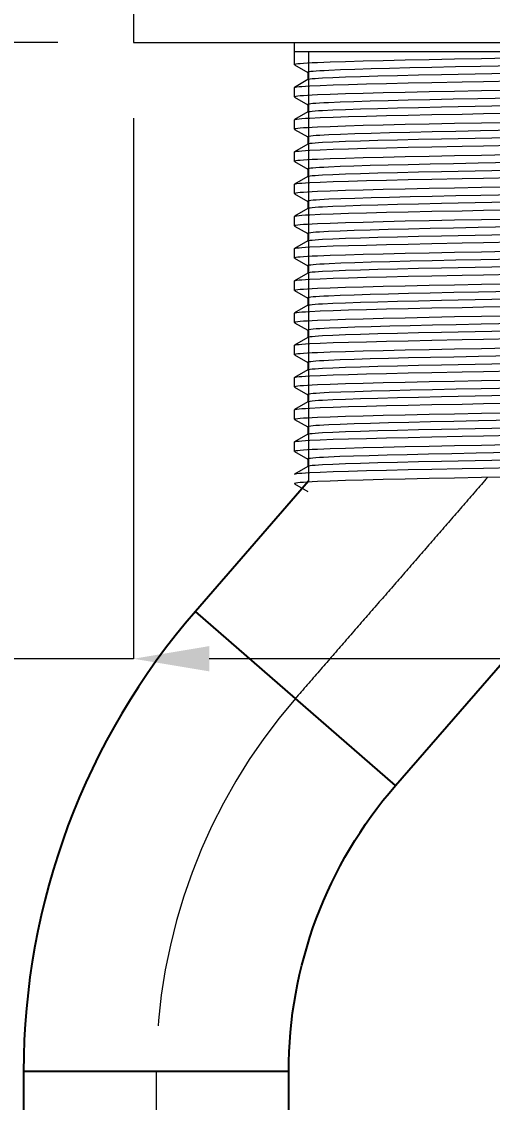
# Model space of a CAD drawing. Extents: x 0 to 1128, y 0 to 827.
# Drawn here: x 731 to 755.8, y 164.6 to 221.6 of the extents above; entities that cross this region are included whole.
import ezdxf

# ---------------------------------------------------------------- set-up
doc = ezdxf.new("R2010")
doc.units = 0
doc.header["$LTSCALE"] = 10
doc.header["$MEASUREMENT"] = 0
doc.header["$PDMODE"] = 3
doc.header["$PDSIZE"] = -10
doc.linetypes.add('CENTER2', pattern=[28.575, 19.05, -3.175, 3.175, -3.175])
doc.layers.get('0').update_dxf_attribs({"linetype": 'CONTINUOUS'})
doc.layers.get('DEFPOINTS').update_dxf_attribs({"linetype": 'CONTINUOUS'})
for name, color, linetype in [('1', 7, 'CONTINUOUS'), ('PDF_02___PRT_ALL_AXES', 7, 'CONTINUOUS'), ('PDF_형상', 7, 'CONTINUOUS')]:
    doc.layers.add(name, color=color, linetype=linetype)
doc.layers.add('Cneter', color=1, linetype='CENTER2', lineweight=13)
doc.styles.add('Daelim Dimension', font='NanumGothic.ttf')
doc.dimstyles.new('DEFAULT', dxfattribs={"dimscale": 2, "dimtxt": 2, "dimasz": 2, "dimexe": 0, "dimexo": 2, "dimgap": 1, "dimtad": 1, "dimdec": 0, "dimzin": 9, "dimdsep": 46, "dimtxsty": 'Daelim Dimension', "dimcen": 0.5, "dimclrd": 5, "dimclre": 5, "dimclrt": 256, "dimadec": 1, "dimazin": 0, "dimtfac": 1, "dimtdec": 0, "dimtix": 1, "dimtmove": 0, "dimatfit": 3, "dimfxl": 0, "dimtolj": 1, "dimtzin": 1, "dimlwd": 9, "dimlwe": 9, "dimarcsym": 0})

# ---------------------------------------------------------------- blocks, each defined once
blk = doc.blocks.new('*D21')
at = {"color": 5, "lineweight": 9, "ltscale": 0.5}
for p, q in [((525.89, 470.743), (505.104, 470.743)), ((505.104, 466.743), (505.104, 224.486)), ((732.893, 220.486), (505.104, 220.486))]:
    blk.add_line(p, q, dxfattribs=at)
at = {"color": 5, "ltscale": 0.5}
for points in [[(504.437, 466.743), (505.77, 466.743), (505.104, 470.743)], [(504.437, 224.486), (505.77, 224.486), (505.104, 220.486)]]:
    blk.add_solid(points, dxfattribs=at)
at = {"layer": 'DEFPOINTS', "color": 0, "ltscale": 0.5}
for p in [(529.89, 470.743), (505.104, 220.486), (736.893, 220.486)]:
    blk.add_point(p, dxfattribs=at)
at = {"color": 7, "ltscale": 0.5, "insert": (497.66, 345.615), "char_height": 10, "attachment_point": 5, "rotation": 90, "style": 'Daelim Dimension'}
blk.add_mtext('\\A1;250', dxfattribs=at)
blk = doc.blocks.new('*D28')
at = {"color": 5, "lineweight": 9, "ltscale": 0.5}
for p, q in [((736.893, 216.486), (736.893, 187.974)), ((785.894, 216.486), (785.894, 187.974)), ((736.893, 187.974), (707.129, 187.974)), ((781.894, 187.974), (740.893, 187.974))]:
    blk.add_line(p, q, dxfattribs=at)
at = {"color": 5, "ltscale": 0.5}
for points in [[(740.893, 188.641), (740.893, 187.308), (736.893, 187.974)], [(781.894, 188.641), (781.894, 187.308), (785.894, 187.974)]]:
    blk.add_solid(points, dxfattribs=at)
at = {"layer": 'DEFPOINTS', "color": 0, "ltscale": 0.5}
for p in [(736.893, 220.486), (785.894, 220.486), (785.894, 187.974)]:
    blk.add_point(p, dxfattribs=at)
at = {"color": 7, "ltscale": 0.5, "insert": (717.126, 195.418), "char_height": 10, "attachment_point": 5, "style": 'Daelim Dimension'}
blk.add_mtext('\\A1;49', dxfattribs=at)

msp = doc.modelspace()

# ---------------------------------------------------------------- linework, layer by layer
at = {"layer": '1', "color": 7, "linetype": 'Continuous'}
for p, q in [((746.143, 197.348), (740.165, 190.471)), ((750.731, 181.287), (764.997, 197.697)), ((750.731, 181.287), (740.165, 190.471)), ((731.089, 166.197), (731.089, 136.197)), ((745.089, 166.197), (731.089, 166.197)), ((745.089, 136.197), (745.089, 166.197))]:
    msp.add_line(p, q, dxfattribs=at)
msp.add_arc((768.089, 166.197), 37, 139, 180, dxfattribs=at)
at = {"layer": '1', "color": 7, "linetype": 'Continuous', "extrusion": (0, 0, -1)}
msp.add_arc((-768.089, 166.197), 23, 0, 41, dxfattribs=at)
at = {"layer": 'Cneter', "color": 1, "lineweight": 5, "ltscale": 0.1}
msp.add_arc((768.089, 166.197), 30, 139, 180, dxfattribs=at)
for points in [[(755.581, 197.535), (745.437, 185.866)], [(738.089, 166.208), (738.089, 129.697)]]:
    msp.add_open_spline(points, degree=1, dxfattribs=at)
at = {"layer": 'PDF_02___PRT_ALL_AXES', "lineweight": 5}
for points in [[(745.393, 219.311), (745.393, 220.486)], [(745.393, 217.611), (745.393, 218.111)], [(745.393, 215.911), (745.393, 216.411)], [(745.393, 214.211), (745.393, 214.711)], [(745.393, 212.511), (745.393, 213.011)], [(745.393, 210.811), (745.393, 211.311)], [(745.393, 209.111), (745.393, 209.611)], [(745.393, 207.411), (745.393, 207.911)], [(745.393, 205.711), (745.393, 206.211)], [(745.393, 204.011), (745.393, 204.511)], [(745.393, 202.311), (745.393, 202.811)], [(745.393, 200.611), (745.393, 201.111)], [(745.393, 198.911), (745.393, 199.411)]]:
    msp.add_lwpolyline(points, dxfattribs=at)
at = {"layer": 'PDF_형상', "lineweight": 5}
msp.add_lwpolyline([(736.871, 251.487, -0.013296), (736.893, 250.661), (736.893, 220.486), (785.894, 220.486), (785.894, 264.487), (700.892, 264.487), (700.892, 259.487)], format="xyb", dxfattribs=at)
for points in [[(777.394, 219.986), (745.393, 219.986)], [(756.671, 219.655), (755.27, 219.63), (753.851, 219.603), (752.504, 219.577), (751.243, 219.55), (750.079, 219.524), (749.025, 219.497), (748.09, 219.47), (747.282, 219.444), (746.611, 219.417), (746.328, 219.404), (746.082, 219.391), (745.873, 219.378), (745.701, 219.364), (745.566, 219.351), (745.47, 219.338), (745.469, 219.338), (745.412, 219.324), (745.398, 219.318), (745.398, 219.317), (745.393, 219.311), (745.4, 219.303), (746.091, 218.904)], [(746.143, 219.986), (746.143, 197.294)], [(758.009, 219.272), (755.217, 219.22), (753.9, 219.193), (752.652, 219.167), (751.486, 219.141), (750.411, 219.115), (749.438, 219.089), (748.575, 219.063), (747.832, 219.037), (747.214, 219.011), (746.953, 218.998), (746.727, 218.985), (746.534, 218.972), (746.376, 218.959), (746.252, 218.946), (746.164, 218.933), (746.111, 218.92), (746.098, 218.913), (746.093, 218.907)], [(746.1, 218.524), (745.4, 218.119), (745.393, 218.111)], [(745.4, 218.119), (745.428, 218.129), (745.441, 218.132), (745.519, 218.145), (745.634, 218.158), (745.786, 218.171), (745.973, 218.184), (746.197, 218.197), (746.749, 218.223), (747.437, 218.249), (748.255, 218.275), (749.194, 218.301), (750.246, 218.328), (751.402, 218.354), (752.651, 218.38), (754.251, 218.411), (755.379, 218.432), (756.979, 218.46)], [(746.093, 218.907), (746.093, 218.515)], [(758.667, 218.892), (755.81, 218.839), (753.163, 218.787), (751.95, 218.76), (750.826, 218.734), (749.802, 218.708), (748.887, 218.681), (748.091, 218.655), (747.42, 218.629), (746.881, 218.602), (746.663, 218.589), (746.479, 218.576), (746.331, 218.563), (746.218, 218.55), (746.141, 218.537), (746.14, 218.536), (746.1, 218.524)], [(756.671, 217.955), (755.27, 217.93), (753.851, 217.903), (752.504, 217.877), (751.243, 217.85), (750.08, 217.824), (749.025, 217.797), (748.09, 217.77), (747.282, 217.744), (746.611, 217.717), (746.328, 217.704), (746.082, 217.691), (745.873, 217.677), (745.701, 217.664), (745.566, 217.651), (745.47, 217.638), (745.469, 217.637), (745.412, 217.624), (745.398, 217.618), (745.398, 217.617), (745.393, 217.611), (745.393, 217.61), (745.394, 217.609), (745.394, 217.608), (745.395, 217.607), (745.396, 217.606), (745.396, 217.606), (745.397, 217.605), (745.398, 217.604), (745.399, 217.604), (745.4, 217.603), (745.4, 217.603), (746.091, 217.204)], [(757.837, 217.568), (755.078, 217.517), (753.779, 217.491), (752.549, 217.465), (751.399, 217.439), (750.341, 217.414), (749.383, 217.388), (748.534, 217.362), (747.803, 217.336), (747.195, 217.31), (746.939, 217.297), (746.716, 217.284), (746.527, 217.272), (746.371, 217.259), (746.25, 217.246), (746.163, 217.233), (746.111, 217.22), (746.102, 217.217), (746.093, 217.207)], [(746.1, 216.824), (745.4, 216.419), (745.393, 216.411)], [(745.4, 216.419), (745.428, 216.429), (745.441, 216.432), (745.519, 216.445), (745.634, 216.458), (745.786, 216.471), (745.973, 216.484), (746.197, 216.497), (746.749, 216.523), (747.437, 216.549), (748.255, 216.575), (749.194, 216.601), (750.246, 216.628), (751.402, 216.654), (752.651, 216.68), (754.251, 216.711), (755.379, 216.732), (756.979, 216.76)], [(746.093, 217.207), (746.093, 216.815)], [(746.1, 216.824), (746.139, 216.836), (746.141, 216.837), (746.218, 216.85), (746.331, 216.863), (746.479, 216.876), (746.663, 216.889), (746.881, 216.902), (747.42, 216.929), (748.091, 216.955), (748.887, 216.981), (749.802, 217.008), (750.826, 217.034), (751.95, 217.06), (753.163, 217.087), (755.81, 217.139), (758.667, 217.192)], [(756.671, 216.255), (755.27, 216.23), (753.851, 216.203), (752.504, 216.177), (751.243, 216.15), (750.08, 216.124), (749.025, 216.097), (748.09, 216.07), (747.282, 216.044), (746.611, 216.017), (746.328, 216.004), (746.082, 215.991), (745.873, 215.977), (745.701, 215.964), (745.566, 215.951), (745.47, 215.938), (745.469, 215.937), (745.412, 215.924), (745.398, 215.918), (745.398, 215.917), (745.393, 215.911), (745.4, 215.903), (746.091, 215.504)], [(758.02, 215.872), (755.225, 215.82), (753.907, 215.794), (752.659, 215.768), (751.491, 215.741), (750.415, 215.715), (749.441, 215.689), (748.578, 215.663), (747.833, 215.637), (747.215, 215.611), (746.954, 215.598), (746.727, 215.585), (746.535, 215.572), (746.376, 215.559), (746.253, 215.546), (746.164, 215.533), (746.111, 215.52), (746.098, 215.513), (746.093, 215.507), (746.093, 215.115)], [(746.1, 215.123), (745.4, 214.719), (745.393, 214.711)], [(745.4, 214.719), (745.428, 214.729), (745.441, 214.732), (745.519, 214.745), (745.634, 214.758), (745.786, 214.771), (745.973, 214.784), (746.197, 214.797), (746.749, 214.823), (747.437, 214.849), (748.255, 214.875), (749.194, 214.901), (750.246, 214.928), (751.402, 214.954), (752.651, 214.98), (754.251, 215.011), (755.379, 215.032), (756.979, 215.06)], [(758.667, 215.492), (755.81, 215.439), (753.163, 215.386), (751.95, 215.36), (750.826, 215.334), (749.802, 215.308), (748.887, 215.281), (748.091, 215.255), (747.42, 215.229), (746.881, 215.202), (746.663, 215.189), (746.479, 215.176), (746.331, 215.163), (746.218, 215.15), (746.141, 215.137), (746.14, 215.136), (746.1, 215.123)], [(756.671, 214.555), (755.27, 214.53), (753.851, 214.503), (752.504, 214.477), (751.243, 214.45), (750.08, 214.424), (749.025, 214.397), (748.09, 214.37), (747.282, 214.344), (746.611, 214.317), (746.328, 214.304), (746.082, 214.291), (745.873, 214.277), (745.701, 214.264), (745.566, 214.251), (745.47, 214.238), (745.469, 214.237), (745.412, 214.224), (745.398, 214.218), (745.398, 214.217), (745.393, 214.211), (745.4, 214.203), (746.091, 213.804)], [(757.848, 214.169), (755.087, 214.117), (753.786, 214.091), (752.555, 214.065), (751.405, 214.039), (750.345, 214.014), (749.386, 213.988), (748.537, 213.962), (747.804, 213.936), (747.196, 213.91), (746.94, 213.897), (746.717, 213.884), (746.527, 213.871), (746.371, 213.859), (746.25, 213.846), (746.163, 213.833), (746.111, 213.82), (746.102, 213.817), (746.093, 213.807)], [(746.1, 213.423), (745.4, 213.019), (745.4, 213.019), (745.399, 213.018), (745.398, 213.018), (745.397, 213.017), (745.396, 213.016), (745.396, 213.016), (745.395, 213.015), (745.394, 213.014), (745.394, 213.013), (745.393, 213.012), (745.393, 213.011)], [(745.4, 213.019), (745.428, 213.029), (745.441, 213.032), (745.519, 213.045), (745.634, 213.058), (745.786, 213.071), (745.973, 213.084), (746.197, 213.097), (746.749, 213.123), (747.437, 213.149), (748.255, 213.175), (749.194, 213.201), (750.246, 213.227), (751.402, 213.254), (752.651, 213.28), (754.251, 213.311), (755.379, 213.332), (756.979, 213.36)], [(746.093, 213.807), (746.093, 213.415)], [(746.1, 213.423), (746.139, 213.436), (746.141, 213.437), (746.218, 213.45), (746.331, 213.463), (746.479, 213.476), (746.663, 213.489), (746.881, 213.502), (747.42, 213.529), (748.091, 213.555), (748.887, 213.581), (749.802, 213.608), (750.826, 213.634), (751.95, 213.66), (753.163, 213.686), (755.81, 213.739), (758.667, 213.792)], [(756.671, 212.855), (755.27, 212.83), (753.851, 212.803), (752.504, 212.777), (751.243, 212.75), (750.08, 212.724), (749.025, 212.697), (748.09, 212.67), (747.282, 212.644), (746.611, 212.617), (746.328, 212.604), (746.082, 212.591), (745.873, 212.577), (745.701, 212.564), (745.566, 212.551), (745.47, 212.538), (745.469, 212.537), (745.412, 212.524), (745.398, 212.518), (745.398, 212.517), (745.393, 212.511), (745.4, 212.503), (746.091, 212.104)], [(758.03, 212.472), (755.234, 212.42), (753.915, 212.394), (752.665, 212.368), (751.496, 212.342), (750.419, 212.315), (749.445, 212.289), (748.58, 212.263), (747.835, 212.237), (747.216, 212.211), (746.955, 212.198), (746.728, 212.185), (746.535, 212.172), (746.376, 212.159), (746.253, 212.146), (746.164, 212.133), (746.111, 212.12), (746.098, 212.113), (746.093, 212.107), (746.093, 211.715)], [(746.1, 211.723), (745.4, 211.319), (745.393, 211.311)], [(745.4, 211.319), (745.428, 211.329), (745.441, 211.332), (745.519, 211.345), (745.634, 211.358), (745.786, 211.371), (745.973, 211.384), (746.197, 211.397), (746.749, 211.423), (747.437, 211.449), (748.255, 211.475), (749.194, 211.501), (750.246, 211.527), (751.402, 211.553), (752.651, 211.58), (754.251, 211.611), (755.379, 211.632), (756.979, 211.66)], [(758.667, 212.092), (755.81, 212.039), (753.163, 211.986), (751.95, 211.96), (750.826, 211.934), (749.802, 211.908), (748.887, 211.881), (748.091, 211.855), (747.42, 211.829), (746.881, 211.802), (746.663, 211.789), (746.479, 211.776), (746.331, 211.763), (746.218, 211.75), (746.141, 211.737), (746.14, 211.736), (746.1, 211.723)], [(756.671, 211.155), (755.27, 211.13), (753.851, 211.103), (752.504, 211.077), (751.243, 211.05), (750.079, 211.023), (749.025, 210.997), (748.09, 210.97), (747.282, 210.944), (746.611, 210.917), (746.328, 210.904), (746.082, 210.891), (745.873, 210.877), (745.701, 210.864), (745.566, 210.851), (745.47, 210.838), (745.469, 210.837), (745.412, 210.824), (745.398, 210.818), (745.398, 210.817), (745.393, 210.811), (745.4, 210.803), (746.091, 210.404)], [(757.858, 210.769), (755.095, 210.717), (753.794, 210.691), (752.562, 210.665), (751.41, 210.639), (750.349, 210.614), (749.39, 210.588), (748.539, 210.562), (747.806, 210.536), (747.197, 210.51), (746.941, 210.497), (746.717, 210.484), (746.528, 210.471), (746.372, 210.458), (746.25, 210.446), (746.163, 210.433), (746.111, 210.42), (746.102, 210.417), (746.093, 210.407)], [(746.093, 210.407), (746.093, 210.015)], [(746.1, 210.023), (745.4, 209.619), (745.393, 209.611)], [(745.4, 209.619), (745.428, 209.629), (745.441, 209.632), (745.519, 209.645), (745.634, 209.658), (745.786, 209.671), (745.973, 209.684), (746.197, 209.697), (746.749, 209.723), (747.437, 209.749), (748.255, 209.775), (749.194, 209.801), (750.246, 209.827), (751.402, 209.853), (752.651, 209.88), (754.251, 209.911), (755.379, 209.932), (756.979, 209.96)], [(746.1, 210.023), (746.139, 210.036), (746.141, 210.037), (746.218, 210.05), (746.331, 210.063), (746.479, 210.076), (746.663, 210.089), (746.881, 210.102), (747.42, 210.129), (748.091, 210.155), (748.887, 210.181), (749.802, 210.208), (750.826, 210.234), (751.95, 210.26), (753.163, 210.286), (755.81, 210.339), (758.667, 210.392)], [(756.671, 209.455), (755.27, 209.43), (753.851, 209.403), (752.504, 209.377), (751.243, 209.35), (750.079, 209.323), (749.025, 209.297), (748.09, 209.27), (747.282, 209.244), (746.611, 209.217), (746.328, 209.204), (746.082, 209.191), (745.873, 209.177), (745.701, 209.164), (745.566, 209.151), (745.47, 209.137), (745.469, 209.137), (745.412, 209.124), (745.398, 209.118), (745.398, 209.117), (745.393, 209.111), (745.4, 209.103), (746.091, 208.704)], [(758.041, 209.072), (755.242, 209.02), (753.922, 208.994), (752.671, 208.968), (751.502, 208.942), (750.424, 208.915), (749.448, 208.889), (748.583, 208.863), (747.837, 208.837), (747.217, 208.811), (746.956, 208.798), (746.729, 208.785), (746.536, 208.772), (746.377, 208.759), (746.253, 208.746), (746.164, 208.733), (746.111, 208.72), (746.098, 208.713), (746.093, 208.707), (746.093, 208.315)], [(758.667, 208.692), (755.81, 208.639), (753.163, 208.586), (751.95, 208.56), (750.826, 208.534), (749.802, 208.507), (748.887, 208.481), (748.091, 208.455), (747.42, 208.429), (746.881, 208.402), (746.663, 208.389), (746.479, 208.376), (746.331, 208.363), (746.218, 208.35), (746.141, 208.336), (746.14, 208.336), (746.1, 208.323)], [(746.1, 208.323), (745.4, 207.919), (745.393, 207.911)], [(745.4, 207.919), (745.428, 207.929), (745.441, 207.932), (745.519, 207.945), (745.634, 207.958), (745.786, 207.971), (745.973, 207.984), (746.197, 207.997), (746.749, 208.023), (747.437, 208.049), (748.255, 208.075), (749.194, 208.101), (750.246, 208.127), (751.402, 208.153), (752.651, 208.18), (754.251, 208.211), (755.379, 208.232), (756.979, 208.26)], [(745.4, 207.403), (745.4, 207.403), (745.399, 207.404), (745.398, 207.404), (745.397, 207.405), (745.396, 207.405), (745.396, 207.406), (745.395, 207.407), (745.394, 207.408), (745.394, 207.409), (745.393, 207.41), (745.393, 207.411), (745.398, 207.417), (745.398, 207.418), (745.412, 207.424), (745.469, 207.437), (745.47, 207.437), (745.566, 207.451), (745.701, 207.464), (745.873, 207.477), (746.082, 207.491), (746.328, 207.504), (746.611, 207.517), (747.282, 207.544), (748.09, 207.57), (749.025, 207.597), (750.079, 207.623), (751.243, 207.65), (752.504, 207.677), (753.851, 207.703), (755.27, 207.73), (756.671, 207.755)], [(745.4, 207.403), (746.091, 207.004)], [(757.869, 207.369), (755.104, 207.317), (753.801, 207.291), (752.568, 207.265), (751.415, 207.24), (750.354, 207.214), (749.393, 207.188), (748.542, 207.162), (747.808, 207.136), (747.198, 207.11), (746.942, 207.097), (746.718, 207.084), (746.528, 207.071), (746.372, 207.058), (746.25, 207.046), (746.163, 207.033), (746.111, 207.02), (746.102, 207.017), (746.093, 207.007)], [(746.093, 207.007), (746.093, 206.615)], [(746.1, 206.623), (746.139, 206.636), (746.141, 206.636), (746.218, 206.65), (746.331, 206.663), (746.479, 206.676), (746.663, 206.689), (746.881, 206.702), (747.42, 206.729), (748.091, 206.755), (748.887, 206.781), (749.802, 206.807), (750.826, 206.834), (751.95, 206.86), (753.163, 206.886), (755.81, 206.939), (758.667, 206.992)], [(746.1, 206.623), (745.4, 206.219), (745.393, 206.211)], [(745.4, 206.219), (745.428, 206.229), (745.441, 206.232), (745.519, 206.245), (745.634, 206.258), (745.786, 206.271), (745.973, 206.284), (746.197, 206.297), (746.749, 206.323), (747.437, 206.349), (748.255, 206.375), (749.194, 206.401), (750.246, 206.427), (751.402, 206.453), (752.651, 206.479), (754.251, 206.511), (755.379, 206.532), (756.979, 206.56)], [(756.671, 206.055), (755.27, 206.03), (753.851, 206.003), (752.504, 205.977), (751.243, 205.95), (750.08, 205.923), (749.025, 205.897), (748.09, 205.87), (747.282, 205.844), (746.611, 205.817), (746.328, 205.804), (746.082, 205.791), (745.873, 205.777), (745.701, 205.764), (745.566, 205.751), (745.47, 205.737), (745.469, 205.737), (745.412, 205.724), (745.398, 205.718), (745.398, 205.717), (745.393, 205.711), (745.4, 205.703), (746.091, 205.304)], [(758.052, 205.672), (755.251, 205.62), (753.93, 205.594), (752.678, 205.568), (751.507, 205.542), (750.428, 205.516), (749.451, 205.489), (748.586, 205.463), (747.839, 205.437), (747.218, 205.411), (746.957, 205.398), (746.729, 205.385), (746.536, 205.372), (746.377, 205.359), (746.253, 205.346), (746.164, 205.333), (746.111, 205.32), (746.098, 205.313), (746.093, 205.307), (746.093, 204.915)], [(758.667, 205.292), (755.81, 205.239), (753.163, 205.186), (751.95, 205.16), (750.826, 205.134), (749.802, 205.107), (748.887, 205.081), (748.091, 205.055), (747.42, 205.029), (746.881, 205.002), (746.663, 204.989), (746.479, 204.976), (746.331, 204.963), (746.218, 204.95), (746.141, 204.936), (746.14, 204.936), (746.1, 204.923)], [(746.1, 204.923), (745.4, 204.519), (745.393, 204.511)], [(745.4, 204.519), (745.428, 204.529), (745.441, 204.532), (745.519, 204.545), (745.634, 204.558), (745.786, 204.571), (745.973, 204.584), (746.197, 204.597), (746.749, 204.623), (747.437, 204.649), (748.255, 204.675), (749.194, 204.701), (750.246, 204.727), (751.402, 204.753), (752.651, 204.779), (754.251, 204.811), (755.379, 204.832), (756.979, 204.86)], [(756.671, 204.355), (755.27, 204.33), (753.851, 204.303), (752.504, 204.276), (751.243, 204.25), (750.08, 204.223), (749.025, 204.197), (748.09, 204.17), (747.282, 204.144), (746.611, 204.117), (746.328, 204.104), (746.082, 204.091), (745.873, 204.077), (745.701, 204.064), (745.566, 204.051), (745.47, 204.037), (745.469, 204.037), (745.412, 204.024), (745.398, 204.017), (745.398, 204.017), (745.393, 204.011), (745.4, 204.003), (746.091, 203.604)], [(757.88, 203.969), (755.112, 203.917), (753.809, 203.891), (752.574, 203.866), (751.421, 203.84), (750.358, 203.814), (749.396, 203.788), (748.544, 203.762), (747.81, 203.736), (747.199, 203.71), (746.943, 203.697), (746.719, 203.684), (746.528, 203.671), (746.372, 203.658), (746.25, 203.646), (746.163, 203.633), (746.111, 203.62), (746.102, 203.617), (746.093, 203.607)], [(746.093, 203.607), (746.093, 203.215)], [(746.1, 203.223), (746.139, 203.236), (746.141, 203.236), (746.218, 203.25), (746.331, 203.263), (746.479, 203.276), (746.663, 203.289), (746.881, 203.302), (747.42, 203.328), (748.091, 203.355), (748.887, 203.381), (749.802, 203.407), (750.826, 203.434), (751.95, 203.46), (753.163, 203.486), (755.81, 203.539), (758.667, 203.592)], [(746.1, 203.223), (745.4, 202.819), (745.393, 202.811)], [(745.4, 202.819), (745.428, 202.829), (745.441, 202.832), (745.519, 202.845), (745.634, 202.858), (745.786, 202.871), (745.973, 202.884), (746.197, 202.897), (746.749, 202.923), (747.437, 202.949), (748.255, 202.975), (749.194, 203.001), (750.246, 203.027), (751.402, 203.053), (752.651, 203.079), (754.251, 203.111), (755.379, 203.132), (756.979, 203.16)], [(756.671, 202.655), (755.27, 202.63), (753.851, 202.603), (752.504, 202.576), (751.243, 202.55), (750.08, 202.523), (749.025, 202.497), (748.09, 202.47), (747.282, 202.444), (746.611, 202.417), (746.328, 202.404), (746.082, 202.391), (745.873, 202.377), (745.701, 202.364), (745.566, 202.351), (745.47, 202.337), (745.469, 202.337), (745.412, 202.324), (745.398, 202.317), (745.398, 202.317), (745.393, 202.311), (745.4, 202.303), (746.091, 201.904)], [(758.062, 202.272), (755.259, 202.22), (753.937, 202.194), (752.684, 202.168), (751.512, 202.142), (750.433, 202.116), (749.455, 202.089), (748.588, 202.063), (747.841, 202.037), (747.219, 202.011), (746.958, 201.998), (746.73, 201.985), (746.536, 201.972), (746.377, 201.959), (746.253, 201.946), (746.164, 201.933), (746.111, 201.92), (746.098, 201.913), (746.093, 201.907), (746.093, 201.515)], [(758.667, 201.891), (755.81, 201.839), (753.163, 201.786), (751.95, 201.76), (750.826, 201.734), (749.802, 201.707), (748.887, 201.681), (748.091, 201.655), (747.42, 201.628), (746.881, 201.602), (746.663, 201.589), (746.479, 201.576), (746.331, 201.563), (746.218, 201.55), (746.141, 201.536), (746.14, 201.536), (746.1, 201.523)], [(746.1, 201.523), (745.4, 201.119), (745.393, 201.111)], [(745.4, 201.119), (745.428, 201.129), (745.441, 201.132), (745.519, 201.145), (745.634, 201.158), (745.786, 201.171), (745.973, 201.184), (746.197, 201.197), (746.749, 201.223), (747.437, 201.249), (748.255, 201.275), (749.194, 201.301), (750.246, 201.327), (751.402, 201.353), (752.651, 201.379), (754.251, 201.411), (755.379, 201.432), (756.979, 201.46)], [(745.393, 200.611), (745.398, 200.617), (745.398, 200.617), (745.412, 200.624), (745.469, 200.637), (745.47, 200.637), (745.566, 200.651), (745.701, 200.664), (745.873, 200.677), (746.082, 200.69), (746.329, 200.704), (746.611, 200.717), (747.283, 200.744), (748.09, 200.77), (749.025, 200.797), (750.08, 200.823), (751.243, 200.85), (752.504, 200.876), (753.851, 200.903), (755.27, 200.93), (756.671, 200.955)], [(745.393, 200.611), (745.4, 200.603), (746.091, 200.204)], [(757.891, 200.569), (755.121, 200.517), (753.816, 200.491), (752.581, 200.466), (751.426, 200.44), (750.363, 200.414), (749.4, 200.388), (748.547, 200.362), (747.812, 200.336), (747.201, 200.31), (746.944, 200.297), (746.72, 200.284), (746.529, 200.271), (746.373, 200.258), (746.251, 200.245), (746.163, 200.233), (746.111, 200.22), (746.102, 200.217), (746.093, 200.207)], [(746.093, 200.207), (746.093, 199.815)], [(746.1, 199.823), (746.139, 199.836), (746.141, 199.836), (746.218, 199.85), (746.331, 199.863), (746.479, 199.876), (746.663, 199.889), (746.881, 199.902), (747.42, 199.928), (748.091, 199.955), (748.887, 199.981), (749.802, 200.007), (750.826, 200.034), (751.95, 200.06), (753.163, 200.086), (755.81, 200.139), (758.667, 200.191)], [(745.393, 199.411), (745.393, 199.412), (745.394, 199.413), (745.394, 199.414), (745.395, 199.415), (745.396, 199.415), (745.396, 199.416), (745.397, 199.417), (745.398, 199.417), (745.399, 199.418), (745.4, 199.418), (745.4, 199.419), (745.428, 199.429), (745.441, 199.432), (745.519, 199.445), (745.634, 199.458), (745.786, 199.471), (745.973, 199.484), (746.197, 199.497), (746.749, 199.523), (747.437, 199.549), (748.255, 199.575), (749.194, 199.601), (750.246, 199.627), (751.402, 199.653), (752.651, 199.679), (754.251, 199.711), (755.379, 199.731), (756.979, 199.76)], [(746.1, 199.823), (745.4, 199.419)], [(756.671, 199.255), (755.27, 199.23), (753.851, 199.203), (752.504, 199.176), (751.243, 199.15), (750.079, 199.123), (749.025, 199.097), (748.09, 199.07), (747.282, 199.044), (746.611, 199.017), (746.328, 199.004), (746.082, 198.99), (745.873, 198.977), (745.701, 198.964), (745.566, 198.951), (745.47, 198.937), (745.469, 198.937), (745.412, 198.924), (745.398, 198.917), (745.398, 198.917), (745.393, 198.911), (745.4, 198.903), (746.091, 198.504)], [(757.719, 198.866), (754.983, 198.815), (753.696, 198.789), (752.478, 198.763), (751.34, 198.738), (750.293, 198.712), (749.345, 198.686), (748.506, 198.661), (747.783, 198.635), (747.182, 198.609), (746.929, 198.596), (746.709, 198.584), (746.522, 198.571), (746.368, 198.558), (746.248, 198.545), (746.162, 198.532), (746.11, 198.519), (746.102, 198.517), (746.093, 198.507), (746.093, 198.115)], [(758.667, 198.491), (755.81, 198.439), (753.163, 198.386), (751.95, 198.36), (750.826, 198.334), (749.802, 198.307), (748.887, 198.281), (748.091, 198.255), (747.42, 198.228), (746.881, 198.202), (746.663, 198.189), (746.479, 198.176), (746.331, 198.163), (746.218, 198.149), (746.141, 198.136), (746.14, 198.136), (746.1, 198.123)], [(746.1, 198.123), (745.4, 197.719), (745.393, 197.711)], [(745.4, 197.719), (745.428, 197.729), (745.441, 197.732), (745.519, 197.745), (745.634, 197.758), (745.786, 197.771), (745.973, 197.784), (746.197, 197.797), (746.749, 197.823), (747.437, 197.849), (748.255, 197.875), (749.194, 197.901), (750.246, 197.927), (751.402, 197.953), (752.651, 197.979), (754.251, 198.011), (755.379, 198.031), (756.979, 198.06)], [(756.671, 197.555), (755.27, 197.529), (753.851, 197.503), (752.504, 197.476), (751.243, 197.45), (750.079, 197.423), (749.025, 197.397), (748.09, 197.37), (747.282, 197.344), (746.611, 197.317), (746.328, 197.304), (746.082, 197.29), (745.873, 197.277), (745.701, 197.264), (745.566, 197.251), (745.47, 197.237), (745.469, 197.237), (745.412, 197.224), (745.398, 197.217), (745.398, 197.217), (745.393, 197.211), (745.393, 197.21), (745.394, 197.209), (745.394, 197.208), (745.395, 197.207), (745.396, 197.206), (745.396, 197.205), (745.397, 197.205), (745.398, 197.204), (745.399, 197.204), (745.4, 197.203), (745.4, 197.203), (746.091, 196.803)]]:
    msp.add_lwpolyline(points, dxfattribs=at)

# ---------------------------------------------------------------- dimensions: what is measured, and where the dimension line sits
at = {"color": 5, "ltscale": 0.5}
dim = msp.add_linear_dim(base=(505.104, 220.486), p1=(529.89, 470.743), p2=(736.893, 220.486), angle=90, dimstyle='DEFAULT', override={"dimtxt": 5, "dimclrt": 7}, dxfattribs=at)
dim.commit()
dim.dimension.update_dxf_attribs({"geometry": '*D21', "text_midpoint": (497.66, 345.615)})
dim = msp.add_linear_dim(base=(785.894, 187.974), p1=(736.893, 220.486), p2=(785.894, 220.486), dimstyle='DEFAULT', override={"dimtxt": 5, "dimclrt": 7}, dxfattribs=at)
dim.commit()
dim.dimension.update_dxf_attribs({"geometry": '*D28', "text_midpoint": (717.126, 187.974), "dimtype": 160})

doc.saveas('drawing.dxf')
